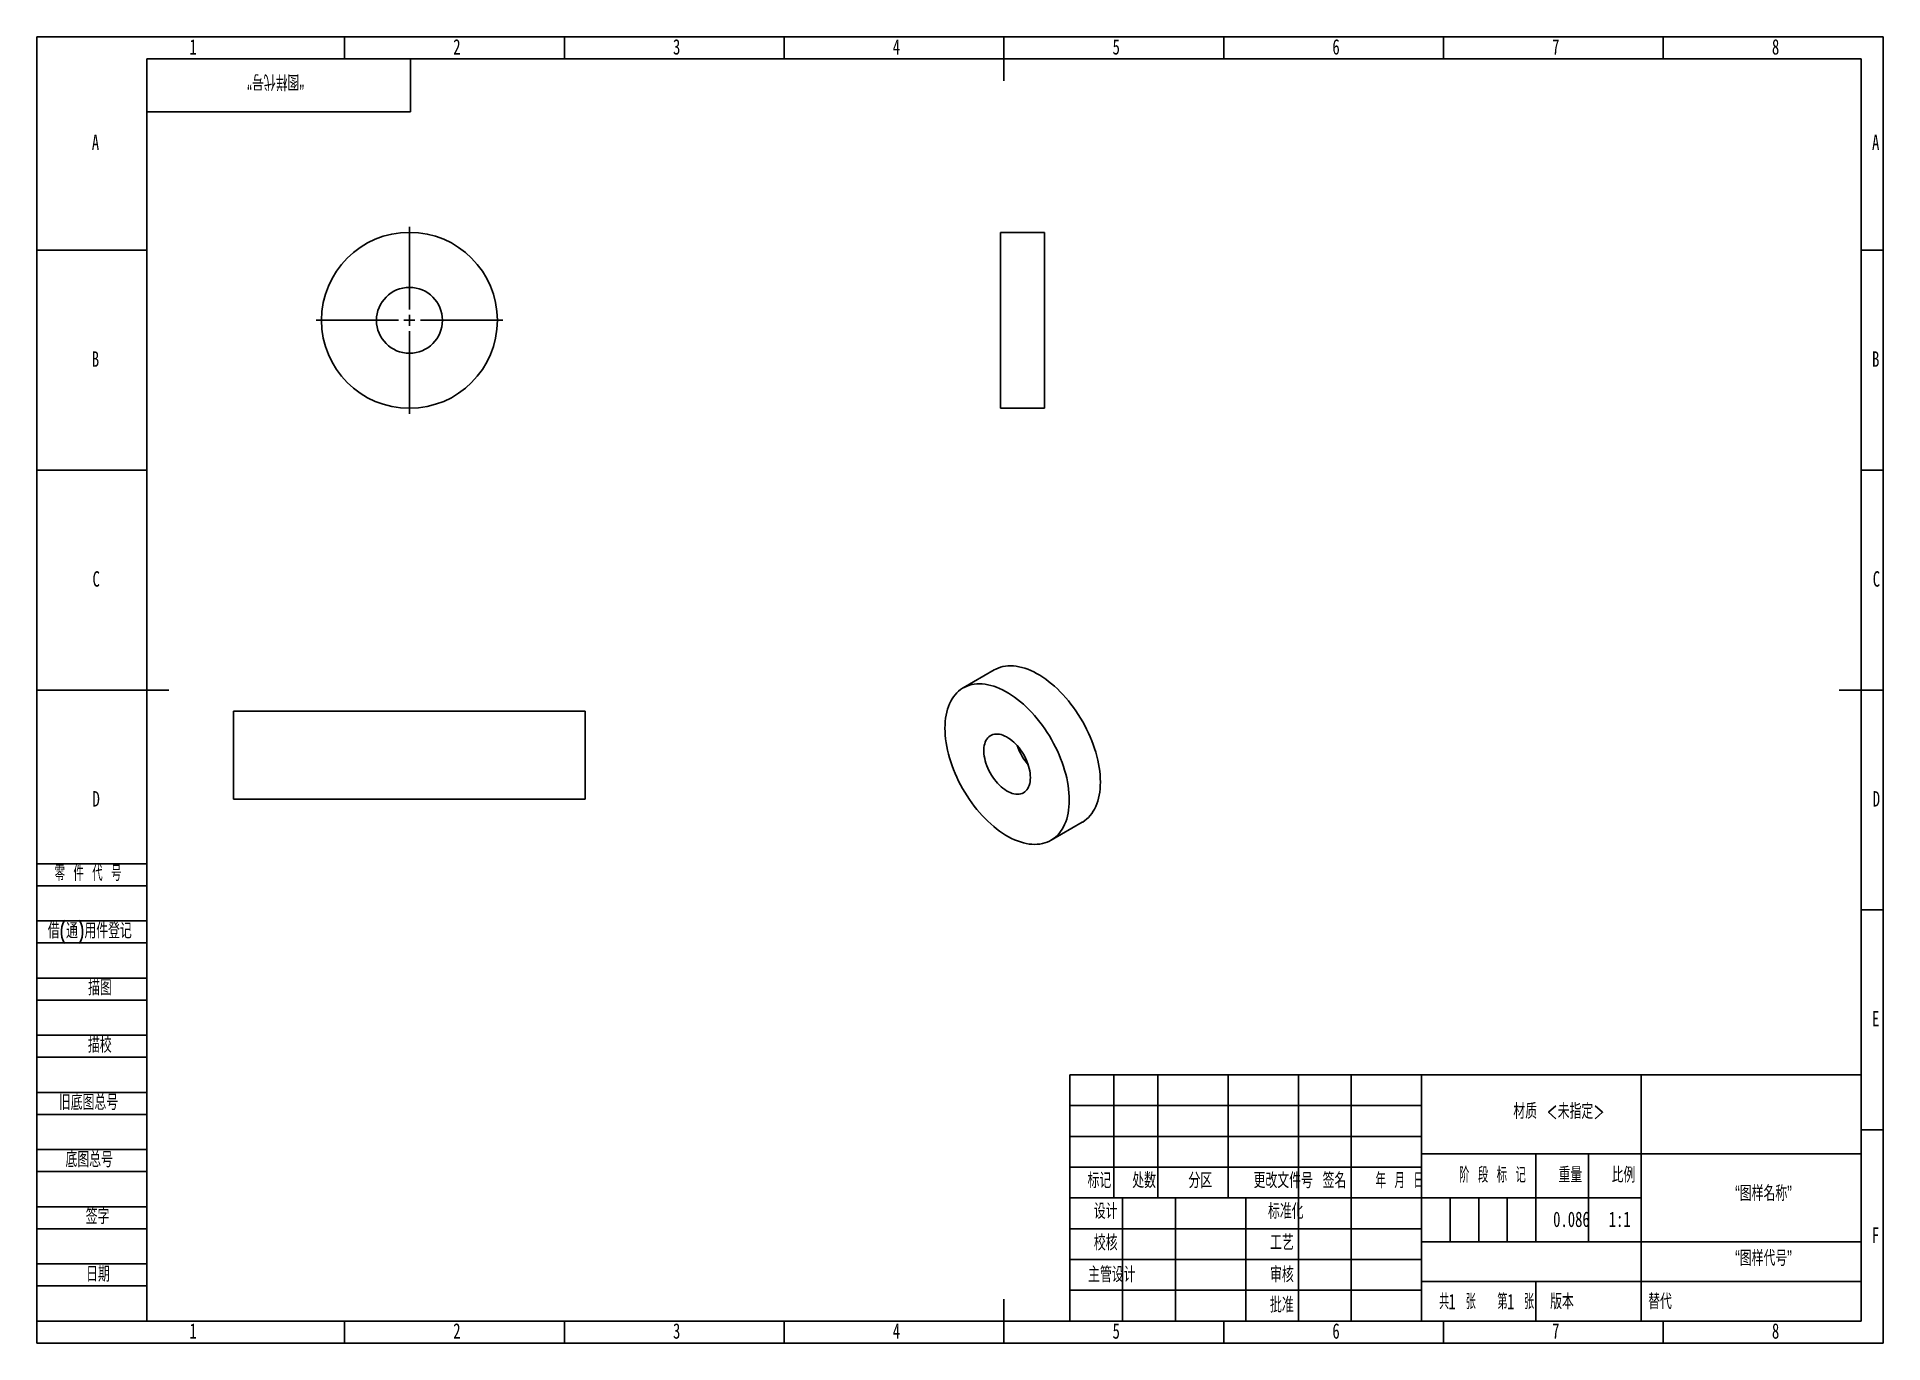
# Model space of a CAD drawing. Header units: millimetres. Extents: x 0 to 420, y 0 to 297.
import ezdxf

# ---------------------------------------------------------------- set-up
doc = ezdxf.new("R2010")
doc.units = ezdxf.units.MM
for name, color, linetype in [('10', 7, 'Continuous'), ('5', 7, 'Continuous'), ('9', 7, 'Continuous'), ('SLD-0', 7, 'Continuous')]:
    doc.layers.add(name, color=color, linetype=linetype)
doc.styles.add('SLDTEXTSTYLE0', font='TXT', dxfattribs={"width": 0.7, "bigfont": 'bigfont'})
doc.styles.add('SLDTEXTSTYLE1', font='TXT', dxfattribs={"width": 0.62, "bigfont": 'bigfont'})
doc.styles.add('SLDTEXTSTYLE2', font='TXT', dxfattribs={"width": 0.614286, "bigfont": 'bigfont'})
doc.styles.add('SLDTEXTSTYLE3', font='TXT', dxfattribs={"width": 0.6, "bigfont": 'bigfont'})
doc.styles.add('SLDTEXTSTYLE4', font='TXT', dxfattribs={"width": 0.7})

# ---------------------------------------------------------------- blocks, each defined once
blk = doc.blocks.new('SW_CENTERMARKSYMBOL_0')
at = {"layer": '10', "color": 0}
for p, q in [((0, 2.5), (0, 21.25)), ((-2.5, 0), (-21.25, 0)), ((0, 0), (-1.25, 0)), ((0, 0), (0, 1.25)), ((0, 0), (0, -1.25)), ((0, 0), (1.25, 0)), ((2.5, 0), (21.25, 0)), ((0, -2.5), (0, -21.25))]:
    blk.add_line(p, q, dxfattribs=at)

msp = doc.modelspace()

# ---------------------------------------------------------------- linework, layer by layer
at = {"color": 7, "linetype": 'Continuous', "lineweight": 25}
for p, q in [((229.25, 252.56), (219.25, 252.56)), ((219.25, 232.56), (219.25, 252.56)), ((229.25, 232.56), (229.25, 252.56)), ((219.25, 212.56), (219.25, 232.56)), ((229.25, 212.56), (229.25, 232.56)), ((219.25, 212.56), (229.25, 212.56)), ((217.79, 153.05), (210.72, 148.97)), ((44.75, 143.69), (44.75, 123.69)), ((124.75, 143.69), (44.75, 143.69)), ((124.75, 123.69), (124.75, 143.69)), ((124.75, 123.69), (44.75, 123.69)), ((230.71, 114.33), (237.78, 118.41))]:
    msp.add_line(p, q, dxfattribs=at)
at = {"color": 7, "linetype": 'Continuous', "lineweight": 25, "flags": 128}
for points in [[(241.93, 127.56), (241.91, 128.36), (241.86, 129.18), (241.78, 130.01), (241.66, 130.85), (241.52, 131.71), (241.34, 132.58), (241.13, 133.45), (240.88, 134.33), (240.61, 135.21), (240.31, 136.09), (239.98, 136.97), (239.62, 137.85), (239.23, 138.72), (238.81, 139.59), (238.37, 140.45), (237.91, 141.29), (237.42, 142.13), (236.9, 142.95), (236.37, 143.75), (235.82, 144.53), (235.25, 145.29), (234.66, 146.03), (234.05, 146.75), (233.43, 147.44), (232.8, 148.1), (232.16, 148.74), (231.5, 149.34), (230.84, 149.91), (230.17, 150.45), (229.49, 150.96), (228.81, 151.43), (228.13, 151.86), (227.44, 152.25), (226.76, 152.61), (226.08, 152.92), (225.4, 153.2), (224.73, 153.44), (224.07, 153.63), (223.42, 153.78), (222.77, 153.89), (222.14, 153.96), (221.52, 153.99), (220.91, 153.97), (220.32, 153.91), (219.75, 153.81), (219.2, 153.66), (218.67, 153.47), (218.15, 153.25), (217.79, 153.05)], [(234.86, 123.48), (234.84, 124.28), (234.79, 125.1), (234.71, 125.93), (234.59, 126.77), (234.45, 127.63), (234.27, 128.49), (234.05, 129.37), (233.81, 130.24), (233.54, 131.12), (233.24, 132.01), (232.9, 132.89), (232.54, 133.77), (232.16, 134.64), (231.74, 135.51), (231.3, 136.36), (230.83, 137.21), (230.35, 138.05), (229.83, 138.86), (229.3, 139.67), (228.75, 140.45), (228.18, 141.21), (227.59, 141.95), (226.98, 142.67), (226.36, 143.36), (225.73, 144.02), (225.08, 144.66), (224.43, 145.26), (223.77, 145.83), (223.1, 146.37), (222.42, 146.87), (221.74, 147.34), (221.06, 147.78), (220.37, 148.17), (219.69, 148.53), (219.01, 148.84), (218.33, 149.12), (217.66, 149.35), (217, 149.55), (216.34, 149.7), (215.7, 149.81), (215.07, 149.88), (214.45, 149.9), (213.84, 149.89), (213.25, 149.83), (212.68, 149.72), (212.13, 149.58), (211.6, 149.39), (211.08, 149.16), (210.59, 148.9), (210.13, 148.59), (209.69, 148.24), (209.27, 147.85), (208.88, 147.42), (208.52, 146.96), (208.19, 146.46), (207.89, 145.93), (207.62, 145.37), (207.37, 144.77), (207.16, 144.14), (206.98, 143.48), (206.84, 142.8), (206.72, 142.08), (206.64, 141.35), (206.59, 140.59), (206.57, 139.81), (206.59, 139.01), (206.64, 138.2), (206.72, 137.37), (206.84, 136.52), (206.98, 135.67), (207.16, 134.8), (207.37, 133.93), (207.62, 133.05), (207.89, 132.17), (208.19, 131.29), (208.52, 130.4), (208.88, 129.53), (209.27, 128.65), (209.69, 127.79), (210.13, 126.93), (210.59, 126.08), (211.08, 125.25), (211.6, 124.43), (212.13, 123.63), (212.68, 122.84), (213.25, 122.08), (213.84, 121.34), (214.45, 120.63), (215.07, 119.93), (215.7, 119.27), (216.34, 118.64), (217, 118.03), (217.66, 117.46), (218.33, 116.92), (219.01, 116.42), (219.69, 115.95), (220.37, 115.52), (221.06, 115.12), (221.74, 114.77), (222.42, 114.45), (223.1, 114.17), (223.77, 113.94), (224.43, 113.74), (225.08, 113.59), (225.73, 113.48), (226.36, 113.41), (226.98, 113.39), (227.59, 113.41), (228.18, 113.47), (228.75, 113.57), (229.3, 113.71), (229.83, 113.9), (230.35, 114.13), (230.83, 114.4), (231.3, 114.71), (231.74, 115.06), (232.16, 115.44), (232.54, 115.87), (232.9, 116.33), (233.24, 116.83), (233.54, 117.36), (233.81, 117.93), (234.05, 118.52), (234.27, 119.15), (234.45, 119.81), (234.59, 120.5), (234.71, 121.21), (234.79, 121.94), (234.84, 122.7), (234.86, 123.48)], [(226.02, 128.58), (226, 129.08), (225.95, 129.59), (225.87, 130.12), (225.75, 130.65), (225.6, 131.2), (225.43, 131.74), (225.22, 132.28), (224.98, 132.82), (224.72, 133.36), (224.43, 133.88), (224.11, 134.38), (223.78, 134.87), (223.43, 135.34), (223.06, 135.79), (222.67, 136.21), (222.27, 136.6), (221.87, 136.96), (221.45, 137.29), (221.03, 137.58), (220.61, 137.83), (220.19, 138.04), (219.77, 138.22), (219.36, 138.35), (218.96, 138.44), (218.56, 138.49), (218.19, 138.49), (217.82, 138.45), (217.48, 138.37), (217.16, 138.24), (216.85, 138.07), (216.58, 137.87), (216.33, 137.62), (216.1, 137.33), (215.91, 137.01), (215.75, 136.66), (215.62, 136.27), (215.52, 135.86), (215.45, 135.42), (215.42, 134.95), (215.42, 134.46), (215.45, 133.96), (215.52, 133.44), (215.62, 132.91), (215.75, 132.37), (215.91, 131.83), (216.1, 131.28), (216.33, 130.74), (216.58, 130.2), (216.85, 129.68), (217.16, 129.16), (217.48, 128.66), (217.82, 128.18), (218.19, 127.72), (218.56, 127.29), (218.96, 126.88), (219.36, 126.51), (219.77, 126.17), (220.19, 125.86), (220.61, 125.58), (221.03, 125.35), (221.45, 125.16), (221.87, 125), (222.27, 124.89), (222.67, 124.82), (223.06, 124.8), (223.43, 124.82), (223.78, 124.88), (224.11, 124.98), (224.43, 125.13), (224.72, 125.32), (224.98, 125.55), (225.22, 125.81), (225.43, 126.11), (225.6, 126.45), (225.75, 126.82), (225.87, 127.22), (225.95, 127.65), (226, 128.11), (226.02, 128.58)], [(237.78, 118.41), (237.91, 118.48), (238.37, 118.79), (238.81, 119.14), (239.23, 119.52), (239.62, 119.95), (239.98, 120.41), (240.31, 120.91), (240.61, 121.44), (240.88, 122.01), (241.13, 122.61), (241.34, 123.24), (241.52, 123.89), (241.66, 124.58), (241.78, 125.29), (241.86, 126.03), (241.91, 126.78), (241.93, 127.56)]]:
    msp.add_lwpolyline(points, dxfattribs=at)
at = {"color": 7, "linetype": 'Continuous', "lineweight": 25}
for radius in [20, 7.5]:
    msp.add_circle((84.75, 232.56), radius, dxfattribs=at)
msp.add_arc((235.02, 139.9), 12.68, 198.6225, 221.3721, dxfattribs=at)
at = {"layer": '10', "color": 7}
for p, q in [((0, 109), (25, 109)), ((0, 104), (25, 104)), ((0, 96), (25, 96)), ((0, 91), (25, 91)), ((0, 83), (25, 83)), ((0, 78), (25, 78)), ((0, 70), (25, 70)), ((0, 65), (25, 65)), ((0, 57), (25, 57)), ((0, 52), (25, 52)), ((235, 54), (315, 54)), ((235, 47), (315, 47)), ((0, 44), (25, 44)), ((0, 39), (25, 39)), ((0, 31), (25, 31)), ((0, 26), (25, 26)), ((0, 18), (25, 18)), ((0, 13), (25, 13))]:
    msp.add_line(p, q, dxfattribs=at)
at = {"layer": '10', "color": 7, "lineweight": 25}
for p, q in [((245, 61), (245, 33)), ((255, 61), (255, 33)), ((271, 61), (271, 33)), ((287, 61), (287, 5)), ((299, 61), (299, 5)), ((315, 61), (315, 5)), ((365, 61), (365, 33)), ((315, 43), (415, 43)), ((340.99, 43), (340.99, 23)), ((353, 43), (353, 23)), ((235, 40), (315, 40)), ((235, 33), (365, 33)), ((247, 33), (247, 5)), ((259, 33), (259, 5)), ((275, 33), (275, 5)), ((365, 33), (365, 5)), ((235, 26), (315, 26)), ((315, 23), (415, 23)), ((235, 19), (315, 19)), ((315, 14), (415, 14)), ((235, 12), (315, 12))]:
    msp.add_line(p, q, dxfattribs=at)
at = {"layer": '5'}
for p, q in [((70, 297), (70, 292)), ((120, 297), (120, 292)), ((170, 297), (170, 292)), ((270, 297), (270, 292)), ((320, 297), (320, 292)), ((370, 297), (370, 292)), ((0, 248.5), (25, 248.5)), ((420, 248.5), (415, 248.5)), ((0, 198.5), (25, 198.5)), ((420, 198.5), (415, 198.5)), ((420, 98.5), (415, 98.5)), ((420, 48.5), (415, 48.5)), ((70, 0), (70, 5)), ((120, 0), (120, 5)), ((170, 0), (170, 5)), ((270, 0), (270, 5)), ((320, 0), (320, 5)), ((370, 0), (370, 5))]:
    msp.add_line(p, q, dxfattribs=at)
at = {"layer": '5', "lineweight": 25}
for p, q in [((220, 297), (220, 287)), ((0, 148.5), (30, 148.5)), ((420, 148.5), (410, 148.5)), ((220, 0), (220, 10))]:
    msp.add_line(p, q, dxfattribs=at)
at = {"layer": '5', "color": 7, "lineweight": 25}
for p, q in [((415, 292), (25, 292)), ((25, 292), (25, 5)), ((85, 280), (85, 292)), ((415, 5), (415, 292)), ((25, 280), (85, 280)), ((235, 61), (415, 61)), ((235, 61), (235, 5)), ((0, 5), (415, 5))]:
    msp.add_line(p, q, dxfattribs=at)
at = {"layer": '9', "color": 7}
for p, q in [((420, 297), (0, 297)), ((0, 297), (0, 0)), ((420, 148.5), (420, 297)), ((420, 0), (420, 148.5)), ((0, 0), (420, 0))]:
    msp.add_line(p, q, dxfattribs=at)
at = {"layer": 'SLD-0'}
for p, q in [((321.5, 33), (321.5, 23)), ((328, 33), (328, 23)), ((334.5, 33), (334.5, 23))]:
    msp.add_line(p, q, dxfattribs=at)
at = {"layer": 'SLD-0', "lineweight": 25}
msp.add_line((340.99, 14), (340.99, 5), dxfattribs=at)

# ---------------------------------------------------------------- block references
at = {"layer": '10'}
msp.add_blockref('SW_CENTERMARKSYMBOL_0', (84.75, 232.56), dxfattribs=at)

# ---------------------------------------------------------------- texts
at = {"layer": '10', "char_height": 3.5}
for s, insert, attachment_point, style in [('1', (35.54, 296.5), 2, 'SLDTEXTSTYLE4'), ('2', (95.54, 296.5), 2, 'SLDTEXTSTYLE4'), ('3', (145.54, 296.5), 2, 'SLDTEXTSTYLE4'), ('4', (195.54, 296.5), 2, 'SLDTEXTSTYLE4'), ('5', (245.54, 296.5), 2, 'SLDTEXTSTYLE4'), ('6', (295.55, 296.5), 2, 'SLDTEXTSTYLE4'), ('7', (345.55, 296.5), 2, 'SLDTEXTSTYLE4'), ('8', (395.55, 296.5), 2, 'SLDTEXTSTYLE4'), ('A', (13.32, 274.79), 2, 'SLDTEXTSTYLE4'), ('A', (418.32, 274.79), 2, 'SLDTEXTSTYLE4'), ('B', (13.32, 225.5), 2, 'SLDTEXTSTYLE4'), ('B', (418.32, 225.5), 2, 'SLDTEXTSTYLE4'), ('C', (13.48, 175.5), 2, 'SLDTEXTSTYLE4'), ('C', (418.48, 175.5), 2, 'SLDTEXTSTYLE4'), ('D', (13.48, 125.5), 2, 'SLDTEXTSTYLE4'), ('D', (418.48, 125.5), 2, 'SLDTEXTSTYLE4'), ('E', (418.32, 75.5), 2, 'SLDTEXTSTYLE4'), ('材质 <未指定>', (346.24, 54.48), 2, 'SLDTEXTSTYLE0'), ('“图样名称”', (392.8, 35.79), 2, 'SLDTEXTSTYLE0'), ('0.086', (349.1, 29.9), 2, 'SLDTEXTSTYLE4'), ('1:1', (360.08, 29.9), 2, 'SLDTEXTSTYLE4'), ('F', (418.28, 26.29), 2, 'SLDTEXTSTYLE4'), ('“图样代号”', (392.8, 21.05), 2, 'SLDTEXTSTYLE0'), ('1', (321.14, 11.2), 1, 'SLDTEXTSTYLE4'), ('1', (334.48, 11.2), 1, 'SLDTEXTSTYLE4'), ('1', (35.54, 4.5), 2, 'SLDTEXTSTYLE4'), ('2', (95.54, 4.5), 2, 'SLDTEXTSTYLE4'), ('3', (145.54, 4.5), 2, 'SLDTEXTSTYLE4'), ('4', (195.54, 4.5), 2, 'SLDTEXTSTYLE4'), ('5', (245.54, 4.5), 2, 'SLDTEXTSTYLE4'), ('6', (295.55, 4.5), 2, 'SLDTEXTSTYLE4'), ('7', (345.55, 4.5), 2, 'SLDTEXTSTYLE4'), ('8', (395.55, 4.5), 2, 'SLDTEXTSTYLE4')]:
    msp.add_mtext(s, dxfattribs=dict(at, insert=insert, attachment_point=attachment_point, style=style))
at = {"layer": '10', "color": 7, "char_height": 3.5}
for s, insert, attachment_point, style in [('零 件 代 号', (4.02, 108.59), 1, 'SLDTEXTSTYLE2'), ('借(通)用件登记', (2.47, 95.5), 1, 'SLDTEXTSTYLE0'), ('描图', (14.33, 82.55), 2, 'SLDTEXTSTYLE0'), ('描校', (14.3, 69.52), 2, 'SLDTEXTSTYLE0'), ('旧底图总号', (5, 56.49), 1, 'SLDTEXTSTYLE0'), ('底图总号', (6.5, 43.49), 1, 'SLDTEXTSTYLE0'), ('标记', (241.71, 38.72), 2, 'SLDTEXTSTYLE0'), ('处数', (251.89, 38.72), 2, 'SLDTEXTSTYLE0'), ('分区', (264.68, 38.72), 2, 'SLDTEXTSTYLE0'), ('更改文件号', (283.53, 38.72), 2, 'SLDTEXTSTYLE0'), ('签名', (295.19, 38.72), 2, 'SLDTEXTSTYLE0'), ('年 月 日', (310.04, 38.72), 2, 'SLDTEXTSTYLE1'), ('阶 段 标 记', (331.13, 39.99), 2, 'SLDTEXTSTYLE2'), ('重量', (348.85, 39.99), 2, 'SLDTEXTSTYLE0'), ('比例', (360.94, 39.99), 2, 'SLDTEXTSTYLE0'), ('签字', (13.8, 30.54), 2, 'SLDTEXTSTYLE0'), ('设计', (243.15, 31.73), 2, 'SLDTEXTSTYLE0'), ('标准化', (284.12, 31.73), 2, 'SLDTEXTSTYLE0'), ('校核', (243.15, 24.56), 2, 'SLDTEXTSTYLE0'), ('工艺', (283.24, 24.6), 2, 'SLDTEXTSTYLE0'), ('日期', (13.88, 17.44), 2, 'SLDTEXTSTYLE0'), ('主管设计', (244.53, 17.33), 2, 'SLDTEXTSTYLE0'), ('审核', (283.23, 17.33), 2, 'SLDTEXTSTYLE0'), ('批准', (283.22, 10.44), 2, 'SLDTEXTSTYLE0'), ('共  张', (323.18, 11.2), 2, 'SLDTEXTSTYLE3'), ('第  张', (336.44, 11.2), 2, 'SLDTEXTSTYLE3'), ('版本', (346.96, 11.2), 2, 'SLDTEXTSTYLE0')]:
    msp.add_mtext(s, dxfattribs=dict(at, insert=insert, attachment_point=attachment_point, style=style))
at = {"layer": 'SLD-0', "insert": (54.31, 285.02), "char_height": 3.5, "attachment_point": 2, "rotation": 180, "style": 'SLDTEXTSTYLE0'}
msp.add_mtext('“图样代号”', dxfattribs=at)
at = {"layer": 'SLD-0', "insert": (366.56, 11.2), "char_height": 3.5, "attachment_point": 1, "style": 'SLDTEXTSTYLE0'}
msp.add_mtext('替代', dxfattribs=at)

doc.saveas('drawing.dxf')
